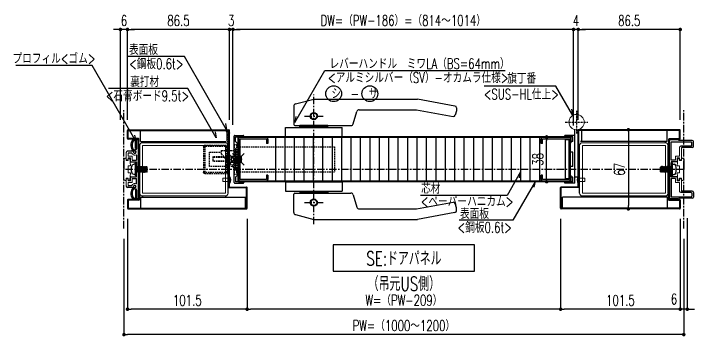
# Model space of a CAD drawing. Extents: x -275225 to 47266, y -41063 to 95295.
# Drawn here: x -225093 to -224515, y -16311 to -16037 of the extents above; entities that cross this region are included whole.
import ezdxf
from ezdxf.enums import TextEntityAlignment as Align

# ---------------------------------------------------------------- set-up
doc = ezdxf.new("R2010")
doc.units = 0
doc.header["$LTSCALE"] = 0.2
doc.header["$PDMODE"] = 99
doc.header["$PDSIZE"] = 5
doc.linetypes.add('CENTER', pattern=[50.8, 31.75, -6.35, 6.35, -6.35])
doc.linetypes.add('HIDDEN', pattern=[9.525, 6.35, -3.175])
doc.layers.add('_ポイント', color=1, linetype='Continuous', plot=False)
for name, color, linetype in [('_基準', 1, 'CENTER'), ('_文字', 3, 'Continuous'), ('_製品', 4, 'Continuous'), ('_製品寸法', 9, 'Continuous'), ('KIJUN', 1, 'CENTER')]:
    doc.layers.add(name, color=color, linetype=linetype)
doc.styles.add('OKAMURA', font='SIMPLEX.shx', dxfattribs={"width": 0.7, "bigfont": 'BIGFONT.shx'})
doc.dimstyles.new('OKAMURA-003', dxfattribs={"dimscale": 3, "dimtxt": 3, "dimasz": 1, "dimexe": 0, "dimexo": 3, "dimgap": 1, "dimtad": 1, "dimdec": 3, "dimdsep": 46, "dimtxsty": 'OKAMURA', "dimblk1": 'DOT', "dimblk2": 'DOT', "dimsah": 1, "dimcen": 0, "dimclrd": 9, "dimclre": 9, "dimclrt": 3, "dimadec": 0, "dimazin": 0, "dimtfac": 1, "dimtdec": 3, "dimtix": 1, "dimtmove": 2, "dimatfit": 3, "dimldrblk": 'NONE', "dimfxl": 0, "dimtolj": 1, "dimarcsym": 0})

# ---------------------------------------------------------------- blocks, each defined once
blk = doc.blocks.new('_DOT')
at = {"color": 0, "linetype": 'ByBlock'}
blk.add_line((-0.5, 0), (-1, 0), dxfattribs=at)
at = {"color": 0, "linetype": 'ByBlock', "const_width": 0.5}
blk.add_lwpolyline([(-0.25, 0, 1), (0.25, 0, 1)], format="xyb", close=True, dxfattribs=at)
blk = doc.blocks.new('*D823')
at = {"layer": '_製品寸法', "color": 9, "lineweight": -2, "transparency": 16777216}
for p, q in [((472, -42), (472, -118.5)), ((478, -41.5), (478, -118.5)), ((469, -118.5), (466, -118.5)), ((478, -118.5), (472, -118.5)), ((481, -118.5), (484, -118.5))]:
    blk.add_line(p, q, dxfattribs=at)
at = {"layer": 'Defpoints', "color": 0, "transparency": 16777216}
for p in [(472, -33), (478, -32.5), (472, -118.5)]:
    blk.add_point(p, dxfattribs=at)
at = {"layer": '_製品寸法', "color": 9, "lineweight": -2, "transparency": 16777216, "xscale": 3, "yscale": 3, "zscale": 3}
blk.add_blockref('_DOT', (472, -118.5), dxfattribs=at)
at = {"layer": '_製品寸法', "color": 9, "lineweight": -2, "transparency": 16777216, "xscale": 3, "yscale": 3, "zscale": 3, "rotation": 180}
blk.add_blockref('_DOT', (478, -118.5), dxfattribs=at)
at = {"layer": '_製品寸法', "color": 3, "transparency": 16777216, "insert": (466.69, -109.87), "char_height": 9, "attachment_point": 5, "style": 'OKAMURA'}
blk.add_mtext('\\A1;6', dxfattribs=at)
blk = doc.blocks.new('_None')
blk = doc.blocks.new('*D824')
at = {"layer": '_製品寸法', "color": 9, "lineweight": -2, "transparency": 16777216}
for p, q in [((0, -59), (0, -140)), ((475, -59), (475, -140)), ((472, -140), (3, -140))]:
    blk.add_line(p, q, dxfattribs=at)
at = {"layer": 'Defpoints', "color": 0, "transparency": 16777216}
for p in [(0, -50), (475, -50), (0, -140)]:
    blk.add_point(p, dxfattribs=at)
at = {"layer": '_製品寸法', "color": 9, "lineweight": -2, "transparency": 16777216, "xscale": 3, "yscale": 3, "zscale": 3, "rotation": 180}
blk.add_blockref('_DOT', (0, -140), dxfattribs=at)
at = {"layer": '_製品寸法', "color": 9, "lineweight": -2, "transparency": 16777216, "xscale": 3, "yscale": 3, "zscale": 3}
blk.add_blockref('_DOT', (475, -140), dxfattribs=at)
at = {"layer": '_製品寸法', "color": 3, "transparency": 16777216, "insert": (237.5, -132.5), "char_height": 9, "attachment_point": 5, "style": 'OKAMURA'}
blk.add_mtext('\\A1;PW=（1000～1200）', dxfattribs=at)
blk = doc.blocks.new('*D825')
at = {"layer": '_製品寸法', "color": 9, "lineweight": -2, "transparency": 16777216}
for p, q in [((385.5, 42), (385.5, 118.5)), ((469, 118.5), (388.5, 118.5)), ((472, 42), (472, 118.5))]:
    blk.add_line(p, q, dxfattribs=at)
at = {"layer": 'Defpoints', "color": 0, "transparency": 16777216}
for p in [(385.5, 118.5), (385.5, 33), (472, 33)]:
    blk.add_point(p, dxfattribs=at)
at = {"layer": '_製品寸法', "color": 9, "lineweight": -2, "transparency": 16777216, "xscale": 3, "yscale": 3, "zscale": 3, "rotation": 180}
blk.add_blockref('_DOT', (385.5, 118.5), dxfattribs=at)
at = {"layer": '_製品寸法', "color": 9, "lineweight": -2, "transparency": 16777216, "xscale": 3, "yscale": 3, "zscale": 3}
blk.add_blockref('_DOT', (472, 118.5), dxfattribs=at)
at = {"layer": '_製品寸法', "color": 3, "transparency": 16777216, "insert": (428.75, 126), "char_height": 9, "attachment_point": 5, "style": 'OKAMURA'}
blk.add_mtext('\\A1;86.5', dxfattribs=at)
blk = doc.blocks.new('*D826')
at = {"layer": '_製品寸法', "color": 9, "lineweight": -2, "transparency": 16777216}
for p, q in [((378.5, 118.5), (375.5, 118.5)), ((381.5, 37.2), (381.5, 118.5)), ((385.5, 118.5), (381.5, 118.5)), ((385.5, 42), (385.5, 118.5)), ((388.5, 118.5), (391.5, 118.5))]:
    blk.add_line(p, q, dxfattribs=at)
at = {"layer": 'Defpoints', "color": 0, "transparency": 16777216}
for p in [(381.5, 118.5), (385.5, 33), (381.5, 28.2)]:
    blk.add_point(p, dxfattribs=at)
at = {"layer": '_製品寸法', "color": 9, "lineweight": -2, "transparency": 16777216, "xscale": 3, "yscale": 3, "zscale": 3}
blk.add_blockref('_DOT', (381.5, 118.5), dxfattribs=at)
at = {"layer": '_製品寸法', "color": 9, "lineweight": -2, "transparency": 16777216, "xscale": 3, "yscale": 3, "zscale": 3, "rotation": 180}
blk.add_blockref('_DOT', (385.5, 118.5), dxfattribs=at)
at = {"layer": '_製品寸法', "color": 3, "transparency": 16777216, "insert": (383.5, 126), "char_height": 9, "attachment_point": 5, "style": 'OKAMURA'}
blk.add_mtext('\\A1;4', dxfattribs=at)
blk = doc.blocks.new('*D827')
at = {"layer": '_製品寸法', "color": 9, "lineweight": -2, "transparency": 16777216}
for p, q in [((92.5, 37.7), (92.5, 118.5)), ((378.5, 118.5), (95.5, 118.5)), ((381.5, 37.2), (381.5, 118.5))]:
    blk.add_line(p, q, dxfattribs=at)
at = {"layer": 'Defpoints', "color": 0, "transparency": 16777216}
for p in [(92.5, 118.5), (92.5, 28.7), (381.5, 28.2)]:
    blk.add_point(p, dxfattribs=at)
at = {"layer": '_製品寸法', "color": 9, "lineweight": -2, "transparency": 16777216, "xscale": 3, "yscale": 3, "zscale": 3, "rotation": 180}
blk.add_blockref('_DOT', (92.5, 118.5), dxfattribs=at)
at = {"layer": '_製品寸法', "color": 9, "lineweight": -2, "transparency": 16777216, "xscale": 3, "yscale": 3, "zscale": 3}
blk.add_blockref('_DOT', (381.5, 118.5), dxfattribs=at)
at = {"layer": '_製品寸法', "color": 3, "transparency": 16777216, "insert": (237, 126), "char_height": 9, "attachment_point": 5, "style": 'OKAMURA'}
blk.add_mtext('\\A1;DW=（PW-186）=（814～1014）', dxfattribs=at)
blk = doc.blocks.new('*D828')
at = {"layer": '_製品寸法', "color": 9, "lineweight": -2, "transparency": 16777216}
for p, q in [((86.5, 118.5), (83.5, 118.5)), ((89.5, 42), (89.5, 118.5)), ((92.5, 118.5), (89.5, 118.5)), ((92.5, 37.7), (92.5, 118.5)), ((95.5, 118.5), (98.5, 118.5))]:
    blk.add_line(p, q, dxfattribs=at)
at = {"layer": 'Defpoints', "color": 0, "transparency": 16777216}
for p in [(89.5, 118.5), (89.5, 33), (92.5, 28.7)]:
    blk.add_point(p, dxfattribs=at)
at = {"layer": '_製品寸法', "color": 9, "lineweight": -2, "transparency": 16777216, "xscale": 3, "yscale": 3, "zscale": 3}
blk.add_blockref('_DOT', (89.5, 118.5), dxfattribs=at)
at = {"layer": '_製品寸法', "color": 9, "lineweight": -2, "transparency": 16777216, "xscale": 3, "yscale": 3, "zscale": 3, "rotation": 180}
blk.add_blockref('_DOT', (92.5, 118.5), dxfattribs=at)
at = {"layer": '_製品寸法', "color": 3, "transparency": 16777216, "insert": (91, 126), "char_height": 9, "attachment_point": 5, "style": 'OKAMURA'}
blk.add_mtext('\\A1;3', dxfattribs=at)
blk = doc.blocks.new('*D829')
at = {"layer": '_製品寸法', "color": 9, "lineweight": -2, "transparency": 16777216}
for p, q in [((3, 42), (3, 118.5)), ((86.5, 118.5), (6, 118.5)), ((89.5, 42), (89.5, 118.5))]:
    blk.add_line(p, q, dxfattribs=at)
at = {"layer": 'Defpoints', "color": 0, "transparency": 16777216}
for p in [(3, 118.5), (3, 33), (89.5, 33)]:
    blk.add_point(p, dxfattribs=at)
at = {"layer": '_製品寸法', "color": 9, "lineweight": -2, "transparency": 16777216, "xscale": 3, "yscale": 3, "zscale": 3, "rotation": 180}
blk.add_blockref('_DOT', (3, 118.5), dxfattribs=at)
at = {"layer": '_製品寸法', "color": 9, "lineweight": -2, "transparency": 16777216, "xscale": 3, "yscale": 3, "zscale": 3}
blk.add_blockref('_DOT', (89.5, 118.5), dxfattribs=at)
at = {"layer": '_製品寸法', "color": 3, "transparency": 16777216, "insert": (46.25, 126), "char_height": 9, "attachment_point": 5, "style": 'OKAMURA'}
blk.add_mtext('\\A1;86.5', dxfattribs=at)
blk = doc.blocks.new('*D830')
at = {"layer": '_製品寸法', "color": 9, "lineweight": -2, "transparency": 16777216}
for p, q in [((-6, 118.5), (-9, 118.5)), ((-3, 42), (-3, 118.5)), ((3, 118.5), (-3, 118.5)), ((3, 42), (3, 118.5)), ((6, 118.5), (9, 118.5))]:
    blk.add_line(p, q, dxfattribs=at)
at = {"layer": 'Defpoints', "color": 0, "transparency": 16777216}
for p in [(-3, 118.5), (-3, 33), (3, 33)]:
    blk.add_point(p, dxfattribs=at)
at = {"layer": '_製品寸法', "color": 9, "lineweight": -2, "transparency": 16777216, "xscale": 3, "yscale": 3, "zscale": 3}
blk.add_blockref('_DOT', (-3, 118.5), dxfattribs=at)
at = {"layer": '_製品寸法', "color": 9, "lineweight": -2, "transparency": 16777216, "xscale": 3, "yscale": 3, "zscale": 3, "rotation": 180}
blk.add_blockref('_DOT', (3, 118.5), dxfattribs=at)
at = {"layer": '_製品寸法', "color": 3, "transparency": 16777216, "insert": (0, 126), "char_height": 9, "attachment_point": 5, "style": 'OKAMURA'}
blk.add_mtext('\\A1;6', dxfattribs=at)
blk = doc.blocks.new('*D831')
at = {"layer": '_製品寸法', "color": 9, "lineweight": -2, "transparency": 16777216}
for p, q in [((370.5, -42), (370.5, -118.5)), ((472, -42), (472, -118.5)), ((469, -118.5), (373.5, -118.5))]:
    blk.add_line(p, q, dxfattribs=at)
at = {"layer": 'Defpoints', "color": 0, "transparency": 16777216}
for p in [(370.5, -33), (472, -33), (370.5, -118.5)]:
    blk.add_point(p, dxfattribs=at)
at = {"layer": '_製品寸法', "color": 9, "lineweight": -2, "transparency": 16777216, "xscale": 3, "yscale": 3, "zscale": 3, "rotation": 180}
blk.add_blockref('_DOT', (370.5, -118.5), dxfattribs=at)
at = {"layer": '_製品寸法', "color": 9, "lineweight": -2, "transparency": 16777216, "xscale": 3, "yscale": 3, "zscale": 3}
blk.add_blockref('_DOT', (472, -118.5), dxfattribs=at)
at = {"layer": '_製品寸法', "color": 3, "transparency": 16777216, "insert": (421.25, -111), "char_height": 9, "attachment_point": 5, "style": 'OKAMURA'}
blk.add_mtext('\\A1;101.5', dxfattribs=at)
blk = doc.blocks.new('*D832')
at = {"layer": '_製品寸法', "color": 9, "lineweight": -2, "transparency": 16777216}
for p, q in [((104.5, -42), (104.5, -118.5)), ((370.5, -42), (370.5, -118.5)), ((367.5, -118.5), (107.5, -118.5))]:
    blk.add_line(p, q, dxfattribs=at)
at = {"layer": 'Defpoints', "color": 0, "transparency": 16777216}
for p in [(104.5, -33), (370.5, -33), (104.5, -118.5)]:
    blk.add_point(p, dxfattribs=at)
at = {"layer": '_製品寸法', "color": 9, "lineweight": -2, "transparency": 16777216, "xscale": 3, "yscale": 3, "zscale": 3, "rotation": 180}
blk.add_blockref('_DOT', (104.5, -118.5), dxfattribs=at)
at = {"layer": '_製品寸法', "color": 9, "lineweight": -2, "transparency": 16777216, "xscale": 3, "yscale": 3, "zscale": 3}
blk.add_blockref('_DOT', (370.5, -118.5), dxfattribs=at)
at = {"layer": '_製品寸法', "color": 3, "transparency": 16777216, "insert": (237.5, -111), "char_height": 9, "attachment_point": 5, "style": 'OKAMURA'}
blk.add_mtext('\\A1;W=（PW-209）', dxfattribs=at)
blk = doc.blocks.new('*D833')
at = {"layer": '_製品寸法', "color": 9, "lineweight": -2, "transparency": 16777216}
for p, q in [((3, -42), (3, -118.5)), ((104.5, -42), (104.5, -118.5)), ((101.5, -118.5), (6, -118.5))]:
    blk.add_line(p, q, dxfattribs=at)
at = {"layer": 'Defpoints', "color": 0, "transparency": 16777216}
for p in [(3, -33), (104.5, -33), (3, -118.5)]:
    blk.add_point(p, dxfattribs=at)
at = {"layer": '_製品寸法', "color": 9, "lineweight": -2, "transparency": 16777216, "xscale": 3, "yscale": 3, "zscale": 3, "rotation": 180}
blk.add_blockref('_DOT', (3, -118.5), dxfattribs=at)
at = {"layer": '_製品寸法', "color": 9, "lineweight": -2, "transparency": 16777216, "xscale": 3, "yscale": 3, "zscale": 3}
blk.add_blockref('_DOT', (104.5, -118.5), dxfattribs=at)
at = {"layer": '_製品寸法', "color": 3, "transparency": 16777216, "insert": (53.75, -111), "char_height": 9, "attachment_point": 5, "style": 'OKAMURA'}
blk.add_mtext('\\A1;101.5', dxfattribs=at)
blk = doc.blocks.new('P16KONEJI')
at = {"layer": '_製品', "color": 0, "linetype": 'ByBlock'}
for p, q in [((3.3, 9.92), (1.84, 9.79)), ((3.3, 10.84), (3.3, 0)), ((4.3, 10.84), (3.3, 10.84)), ((3.3, 7.83), (3.35, 7.92)), ((3.35, 7.92), (3.45, 7.92)), ((3.35, 7.92), (3.75, 2.92)), ((3.45, 7.92), (3.7, 7.49)), ((3.45, 7.92), (3.85, 2.92)), ((3.9, 7.49), (4.15, 7.92)), ((4.15, 7.92), (4.25, 7.92)), ((4.15, 7.92), (4.55, 2.92)), ((4.25, 7.92), (4.5, 7.49)), ((4.25, 7.92), (4.65, 2.92)), ((4.3, 10.84), (4.3, 0)), ((4.7, 7.49), (4.95, 7.92)), ((4.95, 7.92), (5.35, 2.92)), ((4.95, 7.92), (5.05, 7.92)), ((5.05, 7.92), (5.45, 2.92)), ((5.05, 7.92), (5.3, 7.49)), ((5.5, 7.49), (5.75, 7.92)), ((5.75, 7.92), (5.85, 7.92)), ((5.75, 7.92), (6.15, 2.92)), ((5.85, 7.92), (6.1, 7.49)), ((5.85, 7.92), (6.25, 2.92)), ((6.3, 7.49), (6.55, 7.92)), ((6.55, 7.92), (6.65, 7.92)), ((6.55, 7.92), (6.95, 2.92)), ((6.65, 7.92), (6.9, 7.49)), ((6.65, 7.92), (7.05, 2.92)), ((7.1, 7.49), (7.35, 7.92)), ((7.35, 7.92), (7.45, 7.92)), ((7.35, 7.92), (7.75, 2.92)), ((7.45, 7.92), (7.7, 7.49)), ((7.45, 7.92), (7.85, 2.92)), ((7.9, 7.49), (8.15, 7.92)), ((8.15, 7.92), (8.25, 7.92)), ((8.15, 7.92), (8.55, 2.92)), ((8.25, 7.92), (8.5, 7.49)), ((8.25, 7.92), (8.65, 2.92)), ((8.7, 7.49), (8.95, 7.92)), ((8.95, 7.92), (9.05, 7.92)), ((8.95, 7.92), (9.35, 2.92)), ((9.05, 7.92), (9.3, 7.49)), ((9.05, 7.92), (9.45, 2.92)), ((9.5, 7.49), (9.75, 7.92)), ((9.75, 7.92), (9.85, 7.92)), ((9.75, 7.92), (10.15, 2.92)), ((9.85, 7.92), (10.1, 7.49)), ((9.85, 7.92), (10.25, 2.92)), ((10.3, 7.49), (10.55, 7.92)), ((10.55, 7.92), (10.65, 7.92)), ((10.55, 7.92), (10.95, 2.92)), ((10.65, 7.92), (10.9, 7.49)), ((10.65, 7.92), (11.05, 2.92)), ((11.1, 7.49), (11.35, 7.92)), ((11.35, 7.92), (11.45, 7.92)), ((11.35, 7.92), (11.75, 2.92)), ((11.45, 7.92), (11.7, 7.49)), ((11.45, 7.92), (11.85, 2.92)), ((11.9, 7.49), (12.15, 7.92)), ((12.15, 7.92), (12.25, 7.92)), ((12.15, 7.92), (12.55, 2.92)), ((12.25, 7.92), (12.5, 7.49)), ((12.25, 7.92), (12.65, 2.92)), ((12.7, 7.49), (12.95, 7.92)), ((12.95, 7.92), (13.05, 7.92)), ((12.95, 7.92), (13.3, 3.55)), ((13.05, 7.92), (13.3, 7.49)), ((13.05, 7.92), (13.3, 3.55)), ((13.3, 7.49), (13.3, 3.55)), ((3.3, 0.92), (1.84, 1.05)), ((3.5, 3.35), (3.75, 2.92)), ((3.75, 2.92), (3.85, 2.92)), ((3.85, 2.92), (4.1, 3.35)), ((4.3, 3.35), (4.55, 2.92)), ((4.55, 2.92), (4.65, 2.92)), ((4.65, 2.92), (4.9, 3.35)), ((5.1, 3.35), (5.35, 2.92)), ((5.35, 2.92), (5.45, 2.92)), ((5.45, 2.92), (5.7, 3.35)), ((5.9, 3.35), (6.15, 2.92)), ((6.15, 2.92), (6.25, 2.92)), ((6.25, 2.92), (6.5, 3.35)), ((6.7, 3.35), (6.95, 2.92)), ((6.95, 2.92), (7.05, 2.92)), ((7.05, 2.92), (7.3, 3.35)), ((7.5, 3.35), (7.75, 2.92)), ((7.75, 2.92), (7.85, 2.92)), ((7.85, 2.92), (8.1, 3.35)), ((8.3, 3.35), (8.55, 2.92)), ((8.55, 2.92), (8.65, 2.92)), ((8.65, 2.92), (8.9, 3.35)), ((9.1, 3.35), (9.35, 2.92)), ((9.35, 2.92), (9.45, 2.92)), ((9.45, 2.92), (9.7, 3.35)), ((9.9, 3.35), (10.15, 2.92)), ((10.15, 2.92), (10.25, 2.92)), ((10.25, 2.92), (10.5, 3.35)), ((10.7, 3.35), (10.95, 2.92)), ((10.95, 2.92), (11.05, 2.92)), ((11.05, 2.92), (11.3, 3.35)), ((11.5, 3.35), (11.75, 2.92)), ((11.75, 2.92), (11.85, 2.92)), ((11.85, 2.92), (12.1, 3.35)), ((12.3, 3.35), (12.55, 2.92)), ((12.55, 2.92), (12.65, 2.92)), ((12.65, 2.92), (12.9, 3.35)), ((13.3, 3.55), (12.96, 3.4)), ((4.3, 0), (3.3, 0))]:
    blk.add_line(p, q, dxfattribs=at)
for centre, radius, start, end in [((12, 5.42), 12, 164.50603, 195.49397), ((1.98, 8.2), 1.6, 95, 164.50603), ((3.8, 7.54), 0.115, 210, 330), ((4.6, 7.54), 0.115, 210, 330), ((5.4, 7.54), 0.115, 210, 330), ((6.2, 7.54), 0.115, 210, 330), ((7, 7.54), 0.115, 210, 330), ((7.8, 7.54), 0.115, 210, 330), ((8.6, 7.54), 0.115, 210, 330), ((9.4, 7.54), 0.115, 210, 330), ((10.2, 7.54), 0.115, 210, 330), ((11, 7.54), 0.115, 210, 330), ((11.8, 7.54), 0.115, 210, 330), ((12.6, 7.54), 0.115, 210, 330), ((1.98, 2.64), 1.6, 195.49397, 265), ((3.4, 3.3), 0.115, 30, 150), ((4.2, 3.3), 0.115, 30, 150), ((5, 3.3), 0.115, 30, 150), ((5.8, 3.3), 0.115, 30, 150), ((6.6, 3.3), 0.115, 30, 150), ((7.4, 3.3), 0.115, 30, 150), ((8.2, 3.3), 0.115, 30, 150), ((9, 3.3), 0.115, 30, 150), ((9.8, 3.3), 0.115, 30, 150), ((10.6, 3.3), 0.115, 30, 150), ((11.4, 3.3), 0.115, 30, 150), ((12.2, 3.3), 0.115, 30, 150), ((13, 3.3), 0.115, 112.56053, 150)]:
    blk.add_arc(centre, radius, start, end, dxfattribs=at)
blk = doc.blocks.new('A$C483F56C4')
at = {"color": 0, "linetype": 'ByBlock'}
blk.add_line((6, 6.25), (0, 6.25), dxfattribs=at)
at = {"color": 0, "linetype": 'ByBlock', "lineweight": 15}
for p, q in [((1.6, 6.25), (1.6, 0.65)), ((4.4, 6.25), (4.4, 0.65)), ((1.6, 0.65), (4.4, 0.65))]:
    blk.add_line(p, q, dxfattribs=at)
at = {"color": 0, "linetype": 'ByBlock'}
blk.add_arc((3, 2.25), 5, 53.13018, 126.86997, dxfattribs=at)
blk = doc.blocks.new('飾ｻｯｼｭ-A')
at = {"layer": '_製品', "color": 0, "linetype": 'ByBlock'}
for p, q in [((-5.2, 19.1), (-5.2, 19.7)), ((-5.2, 19.1), (1.8, 19.1)), ((2.4, 20.3), (-4.6, 20.3)), ((1.8, 15), (1.8, 19.1)), ((3, 19.7), (3, -19.7)), ((1.8, 15), (0.1, 13.3)), ((0.1, 10.7), (0.1, 13.3)), ((1.8, 9), (0.1, 10.7)), ((1.8, -9), (1.8, 9)), ((1.8, -9), (0.1, -10.7)), ((0.1, -10.7), (0.1, -13.3)), ((1.8, -15), (0.1, -13.3)), ((1.8, -15), (1.8, -19.1)), ((1.8, -19.1), (-5.2, -19.1)), ((-5.2, -19.1), (-5.2, -19.7)), ((2.4, -20.3), (-4.6, -20.3))]:
    blk.add_line(p, q, dxfattribs=at)
for centre, start, end in [((-4.6, 19.7), 90, 180), ((2.4, 19.7), 0, 90), ((-4.6, -19.7), 180, 270), ((2.4, -19.7), 270, 0)]:
    blk.add_arc(centre, 0.6, start, end, dxfattribs=at)
blk.add_point((3, 0), dxfattribs=at)
blk = doc.blocks.new('P16UGHEISYO')
at = {"layer": '_製品', "color": 0, "linetype": 'ByBlock', "lineweight": 15}
for p, q in [((0, 0), (0, 25.3)), ((1.99, 14.57), (2.12, 14.09)), ((1.99, 14.57), (2.12, 14.09)), ((2.52, 15.49), (3, 15.62)), ((3.52, 13.69), (3.04, 13.56)), ((3.91, 12.24), (3.43, 12.11)), ((4.05, 14.61), (4.02, 14.73)), ((8.7, 13.34), (8.7, 11.25)), ((10.2, 14.34), (10.2, 8)), ((5.2, 7.81), (5.2, 10.95)), ((5.5, 11.25), (8.7, 11.25)), ((6.7, 6.51), (6.7, 9.75)), ((8.7, 9.75), (6.7, 9.75)), ((6.7, 3), (7.22, 9.25)), ((6.7, 3), (7.2, 9)), ((7.22, 9.25), (8.7, 9.25)), ((8.7, 8), (8.7, 9.75)), ((8.7, 7.5), (8.7, 9.25)), ((8.7, 7.5), (8.7, 9)), ((10.2, 8), (8.7, 8)), ((10.2, 7.5), (8.7, 7.5)), ((10.2, 7.5), (8.7, 7.5)), ((10.2, 7.5), (10.2, 9.5)), ((10.2, 9.5), (11.2, 9.5)), ((12.2, 8.5), (11.2, 9.5)), ((6.7, 3), (6.7, 3.04)), ((8.7, 3), (6.7, 3)), ((8.7, 3), (6.7, 3)), ((8.7, 3), (8.7, -3)), ((8.7, 3), (8.7, -3)), ((6.7, -3), (6.7, -3.04)), ((8.7, -3), (6.7, -3)), ((8.7, -3), (6.7, -3)), ((6.7, -3), (7.22, -9.25)), ((5.2, -7.81), (5.2, -10.95)), ((5.5, -11.25), (8.7, -11.25)), ((6.7, -6.51), (6.7, -9.75)), ((8.7, -9.75), (6.7, -9.75)), ((7.22, -9.25), (8.7, -9.25)), ((8.7, -7.5), (8.7, -9)), ((10.2, -7.5), (8.7, -7.5)), ((8.7, -7.5), (8.7, -9.25)), ((10.2, -7.5), (8.7, -7.5)), ((10.2, -8), (8.7, -8)), ((8.7, -8), (8.7, -9.75)), ((8.7, -13.34), (8.7, -11.25)), ((10.2, -7.5), (10.2, -9.5)), ((10.2, -14.34), (10.2, -8)), ((10.2, -9.5), (11.2, -9.5)), ((12.2, -8.5), (11.2, -9.5)), ((1.99, -14.57), (2.12, -14.09)), ((1.99, -14.57), (2.12, -14.09)), ((2.52, -15.49), (3, -15.62)), ((3.52, -13.69), (3.04, -13.56)), ((3.91, -12.24), (3.43, -12.11)), ((4.05, -14.61), (4.02, -14.73))]:
    blk.add_line(p, q, dxfattribs=at)
at = {"layer": '_製品', "color": 0, "linetype": 'ByBlock'}
for p, q in [((0, 24.8), (0, 0.3)), ((0.2, 25), (1.3, 25)), ((1.5, 24.8), (1.5, 17.28)), ((1.5, 19.6), (1.5, 24.5)), ((2.5, 19.6), (2.5, 24.27)), ((1.5, 17.6), (1.5, 22.5)), ((2.5, 17.6), (1.5, 17.6)), ((2.5, 17.6), (2.5, 22.27)), ((1.5, 12.12), (1.5, 7.81)), ((2.74, 16.78), (2, 16.78)), ((3.2, 15.61), (4.46, 17.11)), ((3.99, 14.99), (5.22, 16.46)), ((4.21, 15.16), (4.37, 15.26)), ((4.64, 15.34), (9.2, 15.34)), ((5.65, 13.84), (8.2, 13.84)), ((5.2, 7.81), (1.5, 7.81)), ((1.5, 6.31), (1.5, 0.3)), ((6.5, 6.31), (1.5, 6.31)), ((12.2, 8.5), (12.2, 0)), ((0, 0.3), (0.3, 0)), ((0, 0.3), (0, -0.3)), ((1.5, 0.3), (1.2, 0)), ((0.3, 0), (0, -0.3)), ((0, -24.8), (0, -0.3)), ((0, -24.8), (0, -0.3)), ((0, -24.8), (0, -0.3)), ((1.5, -0.3), (1.2, 0)), ((1.5, -6.31), (1.5, -0.3)), ((12.2, -8.5), (12.2, 0)), ((6.5, -6.31), (1.5, -6.31)), ((1.5, -12.12), (1.5, -7.81)), ((5.2, -7.81), (1.5, -7.81)), ((1.5, -24.8), (1.5, -17.28)), ((2.74, -16.78), (2, -16.78)), ((3.2, -15.61), (4.46, -17.11)), ((3.99, -14.99), (5.22, -16.46)), ((4.21, -15.16), (4.37, -15.26)), ((4.64, -15.34), (9.2, -15.34)), ((5.65, -13.84), (8.2, -13.84)), ((1.5, -17.6), (1.5, -22.5)), ((2.5, -17.6), (1.5, -17.6)), ((1.5, -19.6), (1.5, -24.5)), ((2.5, -17.6), (2.5, -22.27)), ((2.5, -19.6), (2.5, -24.27)), ((0.2, -25), (1.3, -25))]:
    blk.add_line(p, q, dxfattribs=at)
for centre, radius, start, end in [((0.2, 24.8), 0.2, 90, 180), ((1.3, 24.8), 0.2, 0, 90), ((2.5, 24.5), 1, 81.6392, 180), ((2.7, 24.27), 0.2, 62.76187, 180), ((2.03, 21.28), 4.26, 0, 81.6392), ((2.03, 21.28), 3.26, 0, 78.17887), ((-2.68, 20.69), 7.98, 333.38687, 4.23373), ((-3.19, 20.85), 9.49, 332.4392, 2.59633), ((2, 17.28), 0.5, 180, 270), ((3.04, 14.59), 0.98, 85.62711, 18.08885), ((3.12, 15.67), 0.1, 265.62711, 320), ((4.06, 14.93), 0.1, 140, 198.08885), ((4.64, 14.84), 0.5, 90, 122.33734), ((8.2, 13.34), 0.5, 0, 90), ((9.2, 14.34), 1, 0, 90), ((6.5, 6.51), 0.2, 270, 0), ((6.5, -6.51), 0.2, 0, 90), ((2, -17.28), 0.5, 90, 180), ((3.04, -14.59), 0.98, 341.91115, 274.37289), ((3.12, -15.67), 0.1, 40, 94.37289), ((4.06, -14.93), 0.1, 161.91115, 220), ((4.64, -14.84), 0.5, 237.66266, 270), ((-2.68, -20.69), 7.98, 355.76627, 26.61313), ((-3.19, -20.85), 9.49, 357.40367, 27.5608), ((8.2, -13.34), 0.5, 270, 0), ((9.2, -14.34), 1, 270, 0), ((2.03, -21.28), 4.26, 278.3608, 0), ((2.03, -21.28), 3.26, 281.82113, 0), ((0.2, -24.8), 0.2, 180, 270), ((1.3, -24.8), 0.2, 270, 0), ((2.5, -24.5), 1, 180, 278.3608), ((2.7, -24.27), 0.2, 180, 297.23813)]:
    blk.add_arc(centre, radius, start, end, dxfattribs=at)
at = {"layer": '_製品', "color": 0, "linetype": 'ByBlock', "lineweight": 15}
for centre, radius, start, end in [((1.7, 12.12), 0.2, 62.18189, 180), ((2.84, 14.28), 2.25, 242.18189, 285), ((2.71, 14.77), 0.75, 105, 195), ((2.84, 14.28), 0.75, 195, 285), ((2.74, 16.17), 0.607, 295.17613, 90), ((3.33, 14.41), 0.75, 285, 15), ((3.33, 14.41), 2.25, 285, 341.59063), ((4.38, 14.83), 0.375, 117.19191, 195), ((5.65, 13.64), 0.2, 90, 161.59063), ((5.5, 10.95), 0.3, 90, 180), ((5.5, -10.95), 0.3, 180, 270), ((1.7, -12.12), 0.2, 180, 297.81811), ((2.84, -14.28), 2.25, 75, 117.81811), ((2.71, -14.77), 0.75, 165, 255), ((2.84, -14.28), 0.75, 75, 165), ((2.74, -16.17), 0.607, 270, 64.82387), ((3.33, -14.41), 0.75, 345, 75), ((3.33, -14.41), 2.25, 18.40937, 75), ((4.38, -14.83), 0.375, 165, 242.80809), ((5.65, -13.64), 0.2, 198.40937, 270)]:
    blk.add_arc(centre, radius, start, end, dxfattribs=at)
blk = doc.blocks.new('P16USHEISYO')
at = {"color": 0, "linetype": 'ByBlock'}
for p, q in [((4, 44.99), (4, 48.99)), ((5, 49.99), (16.4, 49.99)), ((5.5, 45.69), (5.5, 48.29)), ((22.9, 48.79), (6, 48.79)), ((16.81, 50.4), (16.4, 49.99)), ((17.02, 50.49), (23.9, 50.49)), ((22.9, 33.3), (22.9, 48.79)), ((24.4, 25.79), (24.4, 49.99)), ((5, 43.99), (13.69, 43.99)), ((6, 45.19), (14.69, 45.19)), ((12.2, 33.99), (12.2, 25.49)), ((17.89, 31.8), (22.9, 31.8)), ((19.19, 33.3), (22.9, 33.3)), ((22.9, 31.8), (22.9, 25.79)), ((12.2, 16.99), (12.2, 25.49)), ((12.2, 16.99), (12.2, 25.49)), ((12.2, 16.99), (12.2, 25.49)), ((22.9, 25.79), (23.2, 25.49)), ((22.9, 25.19), (23.2, 25.49)), ((22.9, 19.18), (22.9, 25.19)), ((24.4, 25.79), (24.1, 25.49)), ((24.1, 25.49), (24.4, 25.19)), ((24.4, 25.19), (24.4, 0.99)), ((17.89, 19.18), (22.9, 19.18)), ((19.19, 17.68), (22.9, 17.68)), ((22.9, 17.68), (22.9, 2.19)), ((4, 5.99), (4, 1.99)), ((5, 6.99), (13.69, 6.99)), ((6, 5.79), (14.69, 5.79)), ((5, 0.99), (16.4, 0.99)), ((5.5, 5.29), (5.5, 2.69)), ((22.9, 2.19), (6, 2.19)), ((16.81, 0.58), (16.4, 0.99)), ((17.02, 0.49), (23.9, 0.49))]:
    blk.add_line(p, q, dxfattribs=at)
at = {"color": 0, "linetype": 'ByBlock', "lineweight": 15}
for p, q in [((14.19, 43.49), (14.19, 33.49)), ((15.69, 44.19), (15.69, 36.74)), ((12.2, 33.99), (13.2, 34.99)), ((14.2, 34.99), (13.2, 34.99)), ((14.2, 32.99), (14.2, 34.99)), ((18.89, 36.74), (15.69, 36.74)), ((15.69, 33.49), (15.69, 35.24)), ((15.69, 35.24), (17.69, 35.24)), ((17.18, 34.74), (15.7, 34.74)), ((15.7, 32.99), (15.7, 34.74)), ((17.7, 28.49), (17.18, 34.74)), ((17.69, 32), (17.69, 35.24)), ((19.19, 33.3), (19.19, 36.44)), ((14.19, 33.49), (15.69, 33.49)), ((14.2, 32.99), (15.7, 32.99)), ((14.2, 32.99), (15.7, 32.99)), ((15.7, 32.99), (15.7, 34.49)), ((17.7, 28.49), (17.2, 34.49)), ((15.7, 28.49), (17.7, 28.49)), ((15.7, 28.49), (15.7, 22.49)), ((15.7, 28.49), (17.7, 28.49)), ((15.7, 28.49), (15.7, 22.49)), ((17.7, 28.49), (17.7, 28.53)), ((14.19, 7.49), (14.19, 17.49)), ((14.19, 17.49), (15.69, 17.49)), ((14.2, 17.99), (14.2, 15.99)), ((14.2, 17.99), (15.7, 17.99)), ((14.2, 17.99), (15.7, 17.99)), ((15.69, 17.49), (15.69, 15.74)), ((15.7, 22.49), (17.7, 22.49)), ((15.7, 22.49), (17.7, 22.49)), ((15.7, 17.99), (15.7, 16.49)), ((15.7, 17.99), (15.7, 16.24)), ((17.7, 22.49), (17.18, 16.24)), ((17.69, 18.98), (17.69, 15.74)), ((17.7, 22.49), (17.7, 22.45)), ((19.19, 17.68), (19.19, 14.54)), ((12.2, 16.99), (13.2, 15.99)), ((14.2, 15.99), (13.2, 15.99)), ((15.69, 15.74), (17.69, 15.74)), ((15.69, 6.79), (15.69, 14.24)), ((18.89, 14.24), (15.69, 14.24)), ((17.18, 16.24), (15.7, 16.24))]:
    blk.add_line(p, q, dxfattribs=at)
at = {"color": 0, "linetype": 'ByBlock'}
for centre, radius, start, end in [((5, 48.99), 1, 90, 180), ((6, 48.29), 0.5, 90, 180), ((17.02, 50.19), 0.3, 90, 135), ((23.9, 49.99), 0.5, 0, 90), ((5, 44.99), 1, 180, 270), ((6, 45.69), 0.5, 180, 270), ((13.69, 43.49), 0.5, 0, 90), ((17.89, 32), 0.2, 180, 270), ((17.89, 18.98), 0.2, 90, 180), ((5, 5.99), 1, 90, 180), ((6, 5.29), 0.5, 90, 180), ((13.69, 7.49), 0.5, 270, 0), ((5, 1.99), 1, 180, 270), ((6, 2.69), 0.5, 180, 270), ((17.02, 0.79), 0.3, 225, 270), ((23.9, 0.99), 0.5, 270, 0)]:
    blk.add_arc(centre, radius, start, end, dxfattribs=at)
at = {"color": 0, "linetype": 'ByBlock', "lineweight": 15}
for centre, radius, start, end in [((14.69, 44.19), 1, 0, 90), ((18.89, 36.44), 0.3, 0, 90), ((18.89, 14.54), 0.3, 270, 0), ((14.69, 6.79), 1, 270, 0)]:
    blk.add_arc(centre, radius, start, end, dxfattribs=at)
blk = doc.blocks.new('P16SETSURIUSHEISYO')
at = {"layer": '_基準'}
blk.add_line((0, 0), (475, 0), dxfattribs=at)
at = {"layer": '_製品', "color": 0, "linetype": 'ByBlock'}
for p, q in [((3, 26), (3, 33)), ((3.5, 33.5), (104, 33.5)), ((3.5, 26), (3.5, 33)), ((3.5, 33), (104, 33)), ((14, 23.5), (14, 33)), ((103, 33), (103, 23.5)), ((104, 33), (104, 15.5)), ((104.5, 33), (104.5, 15.5)), ((370.5, 33), (370.5, 15.5)), ((471.5, 33.5), (371, 33.5)), ((371, 33), (371, 15.5)), ((471.5, 33), (371, 33)), ((372, 33), (372, 23.5)), ((461, 23.5), (461, 33)), ((471.5, 26), (471.5, 33)), ((472, 26), (472, 33)), ((12.7, 26), (3.5, 26)), ((12.7, 25.5), (3.5, 25.5)), ((12.7, -6.5), (12.7, 25.5)), ((13.2, -6.5), (13.2, 25.5)), ((14, 23.5), (103, 23.5)), ((15.65, 22.5), (15.65, 23.5)), ((86.05, 22.5), (86.05, 23.5)), ((461, 23.5), (372, 23.5)), ((388.95, 22.5), (388.95, 23.5)), ((459.35, 22.5), (459.35, 23.5)), ((461.8, -6.5), (461.8, 25.5)), ((462.3, 26), (471.5, 26)), ((462.3, 25.5), (471.5, 25.5)), ((462.3, -6.5), (462.3, 25.5)), ((13.35, 20.2), (13.35, -20.2)), ((88.35, 20.2), (88.35, -20.2)), ((386.65, 20.2), (386.65, -20.2)), ((461.65, 20.2), (461.65, -20.2)), ((88.5, 15), (88.5, 4.5)), ((89, 15.5), (104, 15.5)), ((89, 15), (104, 15)), ((89, 15), (89, -33)), ((89, 15), (89.5, 15)), ((89, 15), (89.5, 15)), ((89.5, 15), (89.5, -33)), ((92.5, 11.7), (101, 11.7)), ((92.5, 11.7), (92.5, -28.7)), ((101, 11.7), (101, 10.5)), ((386, 15.5), (371, 15.5)), ((386, 15), (371, 15)), ((386, 15), (385.5, 15)), ((386, 15), (385.5, 15)), ((385.5, 15), (385.5, -33)), ((386, 15), (386, -33)), ((386, 15), (386, 4.5)), ((386.5, 15), (386.5, 4.5)), ((12.2, 6.5), (12.7, 6.5)), ((12.2, 6.5), (12.2, -25.5)), ((12.7, 6.5), (12.7, -25.5)), ((89.5, 7.5), (89.5, -33.62)), ((89.5, 6.5), (92.5, 6.5)), ((89.5, 6.5), (89.5, -33.62)), ((92.5, 6.5), (92.5, -33.62)), ((94, 10.5), (377.91, 10.5)), ((94, 10.5), (94, 6.5)), ((94, 6.5), (95.5, 6.5)), ((95.5, 9.9), (95.5, 5.5)), ((96.1, 9.9), (377.9, 9.9)), ((96.1, 9.9), (96.1, -26.9)), ((97.3, 8.7), (97.3, -25.7)), ((97.3, 8.7), (119.9, 8.7)), ((97.3, 8), (100.5, 8)), ((100.5, -25), (100.5, 8)), ((119.9, 8.7), (119.9, 4.9)), ((121.1, 8.7), (121.1, 4.9)), ((352.9, 4.9), (352.9, 8.7)), ((354.1, 8.7), (376.7, 8.7)), ((354.1, 4.9), (354.1, 8.7)), ((377.91, 10.5), (373, 10.5)), ((376.7, -25.7), (376.7, 8.7)), ((377.9, -26.9), (377.9, 9.9)), ((378.5, -26.9), (378.5, 9.9)), ((462.3, 6.5), (462.3, -25.5)), ((462.8, 6.5), (462.3, 6.5)), ((462.8, 6.5), (462.8, -25.5)), ((475, 8.5), (475, 0)), ((88.5, 4.5), (89, 4.5)), ((95.5, 5.5), (96.1, 5.5)), ((119.9, 4.9), (121.1, 4.9)), ((352.9, 4.9), (354.1, 4.9)), ((386.5, 4.5), (386, 4.5)), ((475, -8.5), (475, 0)), ((475, -8.5), (475, 0)), ((475, -8.5), (475, 0)), ((94, -2.5), (94, -14.5)), ((94, -2.5), (96.1, -2.5)), ((12.7, -6.5), (13.2, -6.5)), ((461.8, -6.5), (462.3, -6.5)), ((94, -14.5), (96.1, -14.5)), ((15.65, -22.5), (15.65, -23.5)), ((95.5, -22.5), (96.1, -22.5)), ((95.5, -22.5), (95.5, -26.9)), ((119.9, -21.9), (121.1, -21.9)), ((119.9, -21.9), (119.9, -25.7)), ((121.1, -21.9), (121.1, -25.7)), ((352.9, -25.7), (352.9, -21.9)), ((352.9, -21.9), (354.1, -21.9)), ((354.1, -25.7), (354.1, -21.9)), ((388.95, -22.5), (388.95, -23.5)), ((388.95, -22.5), (388.95, -23.5)), ((459.5, -22.5), (459.5, -23.5)), ((3, -26), (3, -33)), ((12.2, -25.5), (3.5, -25.5)), ((12.2, -26), (3.5, -26)), ((3.5, -26), (3.5, -33)), ((14, -23.5), (14, -33)), ((14, -23.5), (87.7, -23.5)), ((86.5, -23.5), (86.5, -33)), ((92.5, -28.7), (101, -28.7)), ((94, -23.5), (94, -27.5)), ((94, -23.5), (95.5, -23.5)), ((94, -27.5), (377.9, -27.5)), ((96.1, -26.9), (377.9, -26.9)), ((97.3, -25), (100.5, -25)), ((97.3, -25.7), (119.9, -25.7)), ((101, -27.5), (101, -28.7)), ((354.1, -25.7), (376.7, -25.7)), ((374.5, -27.5), (373, -27.5)), ((387.3, -23.5), (387.3, -33)), ((461, -23.5), (388.5, -23.5)), ((461, -23.5), (461, -33)), ((462.8, -25.5), (471.5, -25.5)), ((462.8, -26), (471.5, -26)), ((471.5, -26), (471.5, -33)), ((472, -26), (472, -33)), ((3.5, -33), (89, -33)), ((3.5, -33.5), (89, -33.5)), ((471.5, -33), (386, -33)), ((471.5, -33.5), (386, -33.5))]:
    blk.add_line(p, q, dxfattribs=at)
at = {"layer": '_製品', "color": 0, "linetype": 'ByBlock', "lineweight": 15}
for p, q in [((15.65, 22.5), (86.05, 22.5)), ((15.65, 20.2), (15.65, -20.2)), ((15.65, 20.2), (86.05, 20.2)), ((86.05, 20.2), (86.05, -20.2)), ((459.35, 22.5), (388.95, 22.5)), ((388.95, 20.2), (388.95, -20.2)), ((459.35, 20.2), (388.95, 20.2)), ((459.35, 20.2), (459.35, -20.2)), ((15.65, -20.2), (86.05, -20.2)), ((15.65, -22.5), (86.05, -22.5)), ((459.35, -20.2), (388.95, -20.2)), ((459.35, -22.5), (388.95, -22.5))]:
    blk.add_line(p, q, dxfattribs=at)
at = {"layer": '_製品', "color": 6, "linetype": 'ByBlock'}
for p, q in [((122.2, 9.9), (122.2, -26.9)), ((130.2, 9.9), (130.2, -26.9)), ((138.2, 9.9), (138.2, -26.9)), ((146.2, 9.9), (146.2, -26.9)), ((154.2, 9.9), (154.2, -26.9)), ((162.2, 9.9), (162.2, -26.9)), ((170.2, 9.9), (170.2, -26.9)), ((178.2, 9.9), (178.2, -26.9)), ((186.2, 9.9), (186.2, -26.9)), ((194.2, 9.9), (194.2, -26.9)), ((202.2, 9.9), (202.2, -26.9)), ((210.2, 9.9), (210.2, -26.9)), ((218.2, 9.9), (218.2, -26.9)), ((226.2, 9.9), (226.2, -26.9)), ((234.2, 9.9), (234.2, -26.9)), ((242.2, 9.9), (242.2, -26.9)), ((250.2, 9.9), (250.2, -26.9)), ((258.2, 9.9), (258.2, -26.9)), ((266.2, 9.9), (266.2, -26.9)), ((274.2, 9.9), (274.2, -26.9)), ((282.2, 9.9), (282.2, -26.9)), ((290.2, 9.9), (290.2, -26.9)), ((298.2, 9.9), (298.2, -26.9)), ((306.2, 9.9), (306.2, -26.9)), ((314.2, 9.9), (314.2, -26.9)), ((322.2, 9.9), (322.2, -26.9)), ((330.2, 9.9), (330.2, -26.9)), ((338.2, 9.9), (338.2, -26.9)), ((346.2, 9.9), (346.2, -26.9))]:
    blk.add_line(p, q, dxfattribs=at)
at = {"layer": '_製品', "color": 0, "linetype": 'ByBlock', "lineweight": 13}
blk.add_circle((91, -40), 6.5, dxfattribs=at)
at = {"layer": '_製品', "color": 0, "linetype": 'ByBlock'}
for centre, radius, start, end in [((3.5, 33), 0.5, 90, 180), ((104, 33), 0.5, 0, 90), ((371, 33), 0.5, 90, 180), ((471.5, 33), 0.5, 0, 90), ((3.5, 26), 0.5, 180, 270), ((12.7, 25.5), 0.5, 0, 90), ((462.3, 25.5), 0.5, 90, 180), ((471.5, 26), 0.5, 270, 0), ((89, 15), 0.5, 90, 180), ((104, 15.5), 0.5, 270, 0), ((371, 15.5), 0.5, 180, 270), ((386, 15), 0.5, 0, 90), ((96.1, 9.9), 0.6, 90, 180.023), ((97.3, 8.7), 1.2, 90, 180), ((119.9, 8.7), 1.2, 0, 90), ((354.1, 8.7), 1.2, 90, 180), ((376.7, 8.7), 1.2, 0, 89.998), ((377.9, 9.9), 0.6, 0, 89.997), ((3.5, -26), 0.5, 90, 180), ((12.2, -25.5), 0.5, 270, 0), ((96.1, -26.9), 0.6, 180, 270.023), ((97.3, -25.7), 1.2, 180, 270), ((119.9, -25.7), 1.2, 270, 0), ((354.1, -25.7), 1.2, 180, 270.001), ((376.7, -25.7), 1.2, 270, 0), ((377.9, -26.9), 0.6, 270, 0), ((462.8, -25.5), 0.5, 180, 270), ((471.5, -26), 0.5, 0, 90), ((3.5, -33), 0.5, 180, 270), ((89, -33), 0.5, 270, 0), ((386, -33), 0.5, 180, 270), ((471.5, -33), 0.5, 270, 0)]:
    blk.add_arc(centre, radius, start, end, dxfattribs=at)
at = {"layer": '_製品', "color": 0, "linetype": 'ByBlock', "lineweight": 15}
for centre, start, end in [((15.65, 20.2), 90, 180), ((15.65, 20.2), 90, 180), ((86.05, 20.2), 0, 90), ((388.95, 20.2), 90, 180), ((459.35, 20.2), 0, 90), ((459.35, 20.2), 0, 90), ((15.65, -20.2), 180, 270), ((86.05, -20.2), 270, 0), ((388.95, -20.2), 180, 270), ((459.35, -20.2), 270, 0)]:
    blk.add_arc(centre, 2.3, start, end, dxfattribs=at)
at = {"layer": 'KIJUN', "ltscale": 0.033}
for p, q in [((91, -49.5), (91, -30.5)), ((100.5, -40), (81.5, -40))]:
    blk.add_line(p, q, dxfattribs=at)
at = {"layer": '_製品', "color": 0, "linetype": 'ByBlock'}
for name, p in [('P16USHEISYO', (-12.2, -25.49)), ('P16UGHEISYO', (462.8, 0)), ('飾ｻｯｼｭ-A', (378.5, -8.5))]:
    blk.add_blockref(name, p, dxfattribs=at)
at = {"layer": '_製品', "color": 0, "linetype": 'ByBlock', "rotation": 270}
blk.add_blockref('A$C483F56C4', (83.25, 12), dxfattribs=at)
at = {"layer": '_製品', "color": 0, "linetype": 'ByBlock', "xscale": -1, "rotation": 90}
blk.add_blockref('A$C483F56C4', (391.75, 12), dxfattribs=at)
at = {"layer": '_製品', "color": 6, "linetype": 'ByBlock'}
blk.add_blockref('P16KONEJI', (6.4, -5.42), dxfattribs=at)
at = {"layer": '_製品', "color": 6, "linetype": 'ByBlock', "xscale": -1}
blk.add_blockref('P16KONEJI', (468.6, -5.42), dxfattribs=at)
blk = doc.blocks.new('*D834')
at = {"layer": '_製品寸法', "color": 9, "lineweight": -2, "transparency": 16777216}
for p, q in [((462.5, 33.5), (427.98, 33.5)), ((427.98, 30.5), (427.98, -30.5)), ((462.5, -33.5), (427.98, -33.5))]:
    blk.add_line(p, q, dxfattribs=at)
at = {"layer": 'Defpoints', "color": 0, "transparency": 16777216}
for p in [(471.5, 33.5), (427.98, -33.5), (471.5, -33.5)]:
    blk.add_point(p, dxfattribs=at)
at = {"layer": '_製品寸法', "color": 9, "lineweight": -2, "transparency": 16777216, "xscale": 3, "yscale": 3, "zscale": 3}
for p, rotation in [((427.98, 33.5), 90), ((427.98, -33.5), 270)]:
    blk.add_blockref('_DOT', p, dxfattribs=dict(at, rotation=rotation))
at = {"layer": '_製品寸法', "color": 3, "transparency": 16777216, "insert": (420.48, 0), "char_height": 9, "attachment_point": 5, "rotation": 90, "style": 'OKAMURA'}
blk.add_mtext('\\A1;67', dxfattribs=at)
blk = doc.blocks.new('*D835')
at = {"layer": '_製品寸法', "color": 9, "lineweight": -2, "transparency": 16777216}
for p, q in [((368.9, 27.5), (358.65, 27.5)), ((358.65, -7.5), (358.65, 24.5)), ((368.91, -10.5), (358.65, -10.5))]:
    blk.add_line(p, q, dxfattribs=at)
at = {"layer": 'Defpoints', "color": 0, "transparency": 16777216}
for p in [(358.65, 27.5), (377.9, 27.5), (377.91, -10.5)]:
    blk.add_point(p, dxfattribs=at)
at = {"layer": '_製品寸法', "color": 9, "lineweight": -2, "transparency": 16777216, "xscale": 3, "yscale": 3, "zscale": 3}
for p, rotation in [((358.65, 27.5), 90), ((358.65, -10.5), 270)]:
    blk.add_blockref('_DOT', p, dxfattribs=dict(at, rotation=rotation))
at = {"layer": '_製品寸法', "color": 3, "transparency": 16777216, "insert": (351.15, 8.5), "char_height": 9, "attachment_point": 5, "rotation": 90, "style": 'OKAMURA'}
blk.add_mtext('\\A1;38', dxfattribs=at)
blk = doc.blocks.new('A$C1B0C33DE')
at = {"layer": '_ポイント'}
blk.add_point((0, 0), dxfattribs=at)
at = {"layer": '_基準'}
for p, q in [((64, -55), (64, 55)), ((56, 36.6), (72, 36.6)), ((56, -36.6), (72, -36.6))]:
    blk.add_line(p, q, dxfattribs=at)
at = {"layer": '_製品'}
for p, q in [((48.49, 46.89), (64, 51)), ((64, 51), (152, 51)), ((183.77, 45.13), (152, 51)), ((47, 44.96), (47, 29.6)), ((97.43, 30.01), (100.57, 40.59)), ((102.48, 42), (151.18, 42)), ((151.18, 42), (182.3, 36.25)), ((185, 41), (184.02, 37.34)), ((185, 43.66), (185, 41)), ((40, 19), (40, 27)), ((40, 27), (88, 27)), ((48, 28.6), (95.52, 28.6)), ((52, 27.5), (52, 28.5)), ((76, 28.5), (52, 28.5)), ((76, 27.5), (52, 27.5)), ((52.5, 27.3), (52.5, 27.5)), ((52.5, 27), (52.5, 27.3)), ((75.5, 27.3), (52.5, 27.3)), ((55, 28.6), (55, 28.5)), ((73, 28.6), (73, 28.5)), ((75.5, 27.3), (75.5, 27.5)), ((75.5, 27), (75.5, 27.3)), ((76, 27.5), (76, 28.5)), ((88, 19), (88, 27)), ((40, 19), (88, 19)), ((40, -19), (40, -27)), ((40, -19), (88, -19)), ((88, -19), (88, -27)), ((40, -27), (88, -27)), ((48, -28.6), (95.52, -28.6)), ((52, -27.5), (52, -28.5)), ((76, -27.5), (52, -27.5)), ((76, -28.5), (52, -28.5)), ((52.5, -27), (52.5, -27.3)), ((75.5, -27.3), (52.5, -27.3)), ((52.5, -27.3), (52.5, -27.5)), ((55, -28.6), (55, -28.5)), ((73, -28.6), (73, -28.5)), ((75.5, -27), (75.5, -27.3)), ((75.5, -27.3), (75.5, -27.5)), ((76, -27.5), (76, -28.5)), ((47, -44.96), (47, -29.6)), ((97.43, -30.01), (100.57, -40.59)), ((151.18, -42), (182.3, -36.25)), ((185, -41), (184.02, -37.34)), ((102.48, -42), (151.18, -42)), ((183.77, -45.13), (152, -51)), ((185, -43.66), (185, -41)), ((48.49, -46.89), (64, -51)), ((64, -51), (152, -51))]:
    blk.add_line(p, q, dxfattribs=at)
for centre, radius in [((64, 36.6), 3), ((64, 36.6), 2.55), ((64, -36.6), 3), ((64, -36.6), 2.55)]:
    blk.add_circle(centre, radius, dxfattribs=at)
for centre, radius, start, end in [((49, 44.96), 2, 104.82648, 180), ((102.48, 40), 2, 90, 162.89727), ((183.5, 43.66), 1.5, 0, 79.53519), ((182.57, 37.73), 1.5, 259.53519, 345), ((48, 29.6), 1, 180, 270), ((95.52, 30.6), 2, 270, 342.89727), ((48, -29.6), 1, 90, 180), ((95.52, -30.6), 2, 17.10273, 90), ((182.57, -37.73), 1.5, 15, 100.46481), ((49, -44.96), 2, 180, 255.17352), ((102.48, -40), 2, 197.10273, 270), ((183.5, -43.66), 1.5, 280.46481, 0)]:
    blk.add_arc(centre, radius, start, end, dxfattribs=at)
blk = doc.blocks.new('A$C0D254FEA')
at = {"color": 0, "linetype": 'ByBlock', "lineweight": -2}
for p, q in [((-25, 12), (-5.5, 12)), ((-5.5, 12.5), (-5.5, -22)), ((-4, 12.5), (-5.5, 12.5)), ((-4, 12.5), (-4, -22.06258)), ((0, -12.5), (0, 12.5)), ((0, 12.5), (4.5, 12.5)), ((2, -12.5), (2, 12.5)), ((4.5, -12.5), (4.5, 12.5)), ((-26, 11), (-5.5, 11)), ((-26, -11), (-26, 11)), ((-25, -11), (-25, 11)), ((-1.375, 6), (-21, 6)), ((-21, 6), (-21, -6)), ((-11, -4.5), (0, 7.5)), ((-6.5, -11), (-6.5, 11)), ((-1.375, 6), (0, 6)), ((4.5, 10.5), (85, 10.5)), ((85, -10.5), (85, 10.5)), ((-6.5, 2), (-18, 2)), ((-18, -2), (-18, 2)), ((-6.5, 1.62), (-18, 1.62)), ((-6.3, 2), (-6.5, 2)), ((-6.3, 1.62), (-6.5, 1.62)), ((-4.3, 4), (-6.3, 2)), ((-6.3, 2), (-6.3, -2)), ((-4.3, -4), (-4.3, 4)), ((-4, 4), (-4.3, 4)), ((-4, -4), (-4, 4)), ((-6.5, -1.62), (-18, -1.62)), ((-6.5, -2), (-18, -2)), ((-11, -7.5), (-11, -4.5)), ((-6.3, -1.62), (-6.5, -1.62)), ((-6.3, -2), (-6.5, -2)), ((-4.3, -4), (-6.3, -2)), ((-4, -4), (-4.3, -4)), ((-26, -11), (-5.5, -11)), ((-21, -6), (-11, -6)), ((-11, -7.5), (0, -7.5)), ((4.5, -10.5), (85, -10.5)), ((-25, -12), (-5.5, -12)), ((0, -12.5), (4.5, -12.5)), ((-5.5, -22), (-6.5, -23.074671)), ((-6.5, -23.074671), (-5.845115, -23.82803)), ((-4.401876, -23.084403), (-5.103766, -23.838704))]:
    blk.add_line(p, q, dxfattribs=at)
for centre, radius, start, end in [((-25, 11), 1, 90, 180), ((-25, -11), 1, 180, 270), ((-5.5, -22.06258), 1.5, 317.061286, 0), ((-5.467761, -23.5), 0.5, 221, 311)]:
    blk.add_arc(centre, radius, start, end, dxfattribs=at)
blk = doc.blocks.new('*U822')
at = {"layer": '_文字', "color": 9}
for points in [[(86.0892, 38.7401), (87.0131, 33.5), (51.351, 95.5488), (3.448, 95.5488)], [(9.0779, 28.9882), (10.0019, 23.7483), (-27.0479, 87.9203), (-91.7493, 87.9203)], [(145.8944, 44.7944), (144.9704, 39.5544), (170.311, 83.6163), (323.5764, 83.6163)], [(379.8386, 50.8764), (380.7626, 45.6364), (366.5687, 70.3483), (305.6539, 70.3483)], [(77.3104, 31.8869), (78.2344, 26.6468), (54.234, 68.4053), (-13.0275, 68.4053)], [(335.6579, -7.2166), (336.5819, -1.9766), (325.0329, -22.0707), (251.4937, -22.0707)], [(348.1767, -15.1743), (349.1006, -9.9343), (330.0716, -43.0431), (284.4385, -43.0431)]]:
    blk.add_lwpolyline(points, dxfattribs=at)
blk.add_lwpolyline([(297.5, -86.35), (297.5, -63.85), (177.5, -63.85), (177.5, -86.35)], close=True, dxfattribs=at)
at = {"layer": '_文字'}
for centre in [(177.9364, 64.0614), (208.6479, 64.0614)]:
    blk.add_circle(centre, 6.7034, dxfattribs=at)
at = {"layer": 'KIJUN'}
for p, q in [((0, -50), (0, 50)), ((475, -50), (475, 50))]:
    blk.add_line(p, q, dxfattribs=at)
at = {"layer": '_製品', "color": 6, "linetype": 'HIDDEN', "lineweight": -2}
blk.add_blockref('A$C1B0C33DE', (97.1, 8.5), dxfattribs=at)
at = {"layer": '_製品', "rotation": 180}
blk.add_blockref('P16SETSURIUSHEISYO', (475, 0), dxfattribs=at)
at = {"layer": '_製品', "color": 6, "linetype": 'HIDDEN', "lineweight": -2, "xscale": -1, "rotation": 180}
blk.add_blockref('A$C0D254FEA', (93.5, 8.5), dxfattribs=at)
at = {"layer": '_文字', "style": 'OKAMURA', "width": 0.7}
for s, p in [('表面板', (4.2715, 96.9361)), ('プロフィル<ゴム> ', (-94.5328, 89.44)), ('<鋼板0.6t> ', (4.3805, 84.8633)), ('レバーハンドル\u3000ミワLA（BS=64mm）', (174.4286, 85.0314)), ('<アルミシルバー（SV）-オカムラ仕様> ', (173.1512, 73.1855)), ('旗丁番', (325.158, 72.6009)), ('裏打材 ', (5.2604, 69.7927)), ('<石膏ボード9.5t> ', (-15.4166, 57.7198)), (' シ\u3000-\u3000サ\u3000', (171.6621, 59.6825)), ('<SUS-HL仕上> ', (305.2825, 59.1988)), ('芯材 ', (252.2161, -20.6833)), ('<ペーパーハニカム> ', (251.9024, -31.6516)), ('表面板', (285.1186, -42.0079)), ('<鋼板0.6t> ', (283.101, -53.7286))]:
    blk.add_text(s, height=9, dxfattribs=at).set_placement(p)
for s, p in [('SE:ドアパネル', (237.5, -75.1)), ('（吊元US側）', (237.5, -96.35))]:
    blk.add_text(s, height=12, dxfattribs=at).set_placement(p, align=Align.MIDDLE)
at = {"layer": '_製品寸法'}
for base, p1, p2, angle, picture, middle in [((-3, 118.5), (3, 33), (-3, 33.0024), 180, '*D830', (0, 126)), ((3, 118.5), (89.5, 33), (3, 33), 180, '*D829', (46.25, 126)), ((89.5, 118.5), (92.5, 28.7), (89.5, 33), 180, '*D828', (91, 126)), ((381.5, 118.5), (385.5, 33), (381.5, 28.2), 180, '*D826', (383.5, 126)), ((385.5, 118.5), (472, 33), (385.5, 33), 180, '*D825', (428.75, 126)), ((427.9762, -33.5), (471.5, 33.5), (471.5, -33.5), 90, '*D834', (420.4762, 0)), ((358.6521, 27.5), (377.9053, -10.5), (377.9, 27.5), 270, '*D835', (351.1521, 8.5)), ((3, -118.5), (104.5, -33), (3, -33), 180, '*D833', (53.75, -111)), ((370.5, -118.5), (472, -33), (370.5, -33), 180, '*D831', (421.25, -111))]:
    dim = blk.add_linear_dim(base=base, p1=p1, p2=p2, angle=angle, dimstyle='OKAMURA-003', dxfattribs=at)
    dim.commit()
    dim.dimension.update_dxf_attribs({"geometry": picture, "text_midpoint": middle})
for base, p1, p2, text, picture, middle in [((92.5, 118.5), (381.5, 28.2), (92.5, 28.7), 'DW=（PW-186）=（814～1014）', '*D827', (237, 126)), ((104.5, -118.5), (370.5, -33), (104.5, -33), 'W=（PW-209）', '*D832', (237.5, -111)), ((0, -140), (475, -50), (0, -50), 'PW=（1000～1200）', '*D824', (237.5, -132.5))]:
    dim = blk.add_linear_dim(base=base, p1=p1, p2=p2, angle=180, text=text, dimstyle='OKAMURA-003', dxfattribs=at)
    dim.commit()
    dim.dimension.update_dxf_attribs({"geometry": picture, "text_midpoint": middle})
dim = blk.add_linear_dim(base=(472, -118.5), p1=(478, -32.5), p2=(472, -33), angle=180, dimstyle='OKAMURA-003', dxfattribs=at)
dim.commit()
dim.dimension.update_dxf_attribs({"geometry": '*D823', "text_midpoint": (466.6925, -109.875), "dimtype": 160})

msp = doc.modelspace()

# ---------------------------------------------------------------- block references
msp.add_blockref('*U822', (-224999.4177, -16169.2995))

doc.saveas('drawing.dxf')
